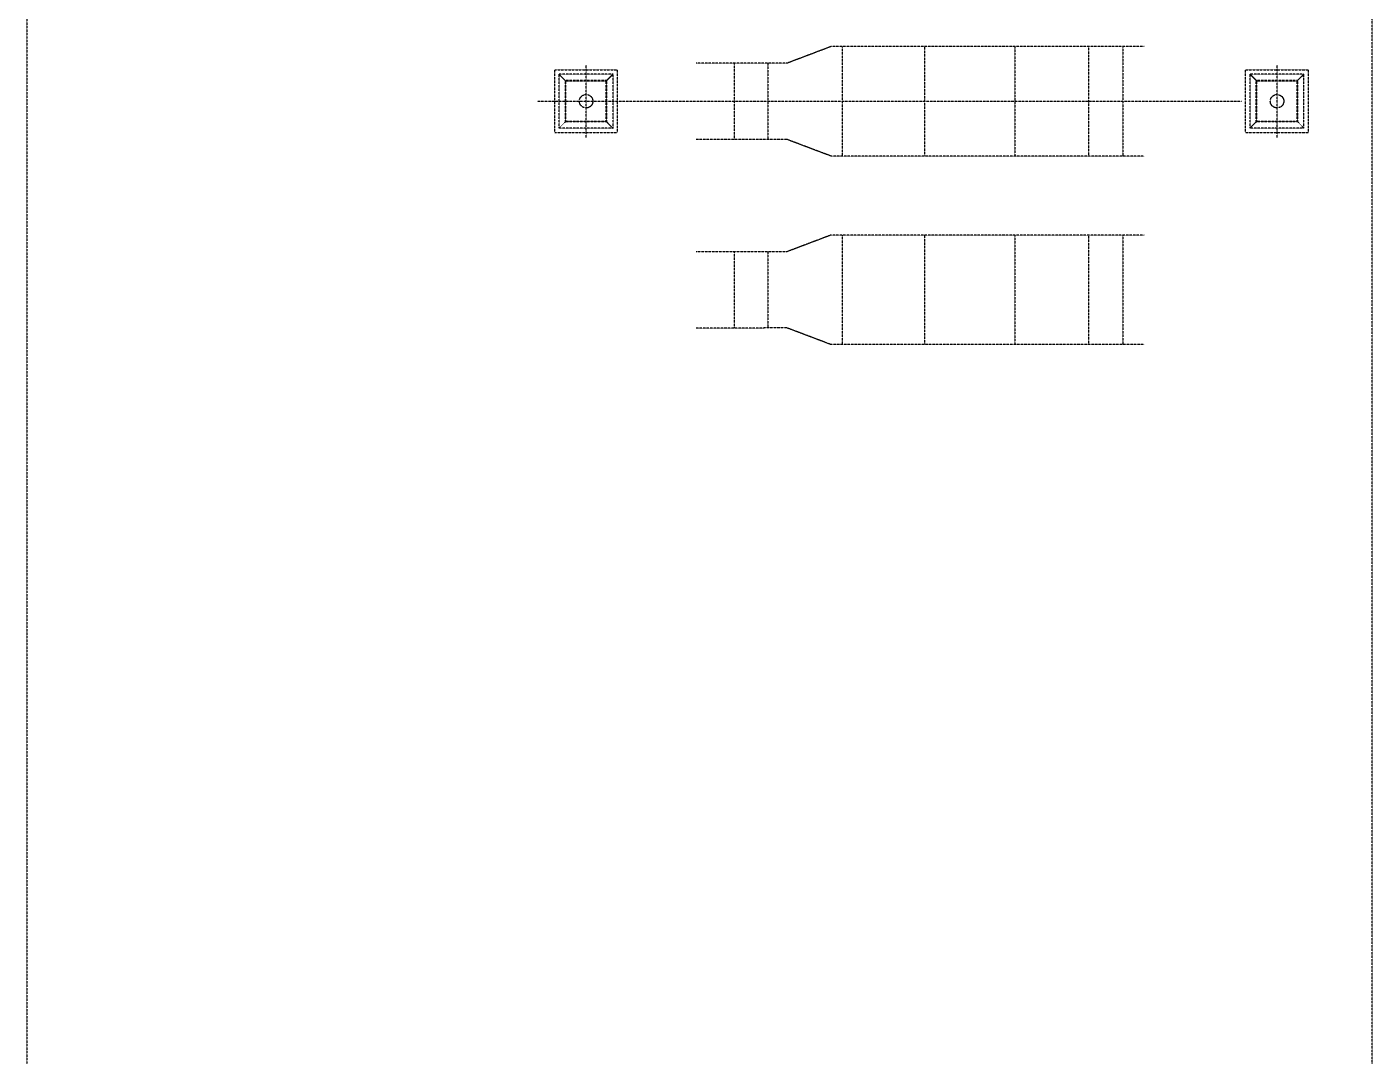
# Model space of a CAD drawing. Header units: millimetres. Extents: x -955179 to -912907, y 62798 to 154298.
# Drawn here: x -955179 to -940188, y 108548 to 120016 of the extents above; entities that cross this region are included whole.
import ezdxf

# ---------------------------------------------------------------- set-up
doc = ezdxf.new("R2010")
doc.units = ezdxf.units.MM
doc.header["$MEASUREMENT"] = 0
doc.linetypes.add('HIDDEN', pattern=[0.375, 0.25, -0.125])
doc.layers.add('CV', color=251, linetype='HIDDEN')

# ---------------------------------------------------------------- blocks, each defined once
blk = doc.blocks.new('TK FRAME')
at = {"layer": 'CV', "linetype": 'HIDDEN'}
for p, q in [((263766, -240393), (263766, -241613)), ((264686, -240393), (264686, -241613)), ((265690, -240393), (265690, -241613)), ((266513, -240393), (266513, -241613)), ((266893, -240393), (266893, -241613)), ((262563, -240578), (262563, -241428)), ((262938, -240578), (262938, -241428))]:
    blk.add_line(p, q, dxfattribs=at)
for points in [[(267131, -240393), (263642, -240393), (263153, -240578), (262140, -240578)], [(267131, -241613), (263642, -241613), (263153, -241428), (262140, -241428)]]:
    blk.add_lwpolyline(points, dxfattribs=at)
blk = doc.blocks.new('TK출하')
at = {"layer": 'CV'}
for p, q in [((-853021, 109057, -175), (-853021, 109757, -175)), ((-853021, 109757, -175), (-852321, 109757, -175)), ((-852671, 109004, -175), (-852671, 109809, -175)), ((-852321, 109057, -175), (-852321, 109757, -175)), ((-845321, 109757, -175), (-844621, 109757, -175)), ((-845321, 109057, -175), (-845321, 109757, -175)), ((-844971, 109004, -175), (-844971, 109809, -175)), ((-844621, 109057, -175), (-844621, 109757, -175)), ((-852971, 109107, -175), (-852971, 109707, -175)), ((-852371, 109707, -175), (-852971, 109707, -175)), ((-852896, 109632, -175), (-852971, 109707, -175)), ((-852902, 109182, -175), (-852902, 109632, -175)), ((-852446, 109638, -175), (-852896, 109638, -175)), ((-852896, 109182, -175), (-852896, 109632, -175)), ((-852446, 109632, -175), (-852896, 109632, -175)), ((-852446, 109632, -175), (-852371, 109707, -175)), ((-852446, 109182, -175), (-852446, 109632, -175)), ((-852440, 109182, -175), (-852440, 109632, -175)), ((-852371, 109107, -175), (-852371, 109707, -175)), ((-845196, 109632, -175), (-845271, 109707, -175)), ((-844671, 109707, -175), (-845271, 109707, -175)), ((-845271, 109107, -175), (-845271, 109707, -175)), ((-845202, 109182, -175), (-845202, 109632, -175)), ((-844746, 109638, -175), (-845196, 109638, -175)), ((-844746, 109632, -175), (-845196, 109632, -175)), ((-845196, 109182, -175), (-845196, 109632, -175)), ((-844746, 109632, -175), (-844671, 109707, -175)), ((-844746, 109182, -175), (-844746, 109632, -175)), ((-844740, 109182, -175), (-844740, 109632, -175)), ((-844671, 109107, -175), (-844671, 109707, -175)), ((-853212, 109407, -175), (-845366, 109407, -175)), ((-852896, 109182, -175), (-852971, 109107, -175)), ((-852446, 109182, -175), (-852896, 109182, -175)), ((-852446, 109176, -175), (-852896, 109176, -175)), ((-852446, 109182, -175), (-852371, 109107, -175)), ((-845196, 109182, -175), (-845271, 109107, -175)), ((-844746, 109182, -175), (-845196, 109182, -175)), ((-844746, 109176, -175), (-845196, 109176, -175)), ((-844746, 109182, -175), (-844671, 109107, -175)), ((-853021, 109057, -175), (-852321, 109057, -175)), ((-852371, 109107, -175), (-852971, 109107, -175)), ((-845321, 109057, -175), (-844621, 109057, -175)), ((-844671, 109107, -175), (-845271, 109107, -175))]:
    blk.add_line(p, q, dxfattribs=at)
for centre in [(-852671, 109407, -175), (-844971, 109407, -175)]:
    blk.add_circle(centre, 75, dxfattribs=at)
at = {"layer": 'CV', "rotation": 0.0137552547841788}
for p in [(-1113642, 350345, -175), (-1113642, 348245, -175)]:
    blk.add_blockref('TK FRAME', p, dxfattribs=at)

msp = doc.modelspace()

# ---------------------------------------------------------------- linework, layer by layer
at = {"layer": 'CV', "elevation": 0}
msp.add_lwpolyline([(-940188, 154298), (-955179, 154298), (-955179, 62798), (-940188, 62798)], close=True, dxfattribs=at)

# ---------------------------------------------------------------- block references
at = {"layer": 'CV'}
msp.add_blockref('TK출하', (-96276, 9781, -203), dxfattribs=at)

doc.saveas('drawing.dxf')
